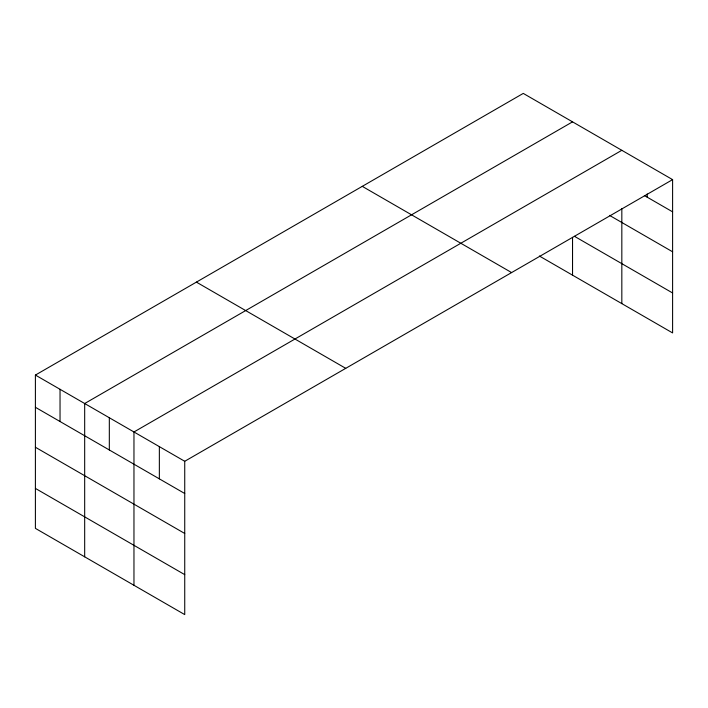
<?xml version="1.0" encoding="UTF-8"?>
<svg xmlns="http://www.w3.org/2000/svg" width="708" height="708" viewBox="0 0 708 708"><rect width="100%" height="100%" fill="white"/><g stroke="black" fill="none" stroke-linecap="round" stroke-linejoin="round"><path stroke-width="1.06" d="M672.6 179.628L523.265 93.403L35.4 375.072L35.4 528.372L184.735 614.597L184.735 461.289L672.6 179.628L672.6 332.928L539.372 256.013M572.542 121.856L84.677 403.525L84.677 556.824M621.828 150.308L133.962 431.977L133.962 585.277M644.395 195.558L672.6 211.842M609.508 215.374L672.6 251.8M574.436 236.295L672.6 292.97M362.266 186.354L511.601 272.571M196.399 282.12L345.734 368.337M35.4 375.072L184.735 461.289M35.4 407.295L184.735 493.511M35.4 447.252L184.735 533.469M35.4 488.414L184.735 574.639M647.209 193.965L647.209 197.187M621.828 208.453L621.828 303.617M572.542 237.366L572.542 275.164M159.353 446.633L159.353 478.856M109.324 417.747L109.324 449.969M60.038 389.294L60.038 421.517"/></g></svg>
